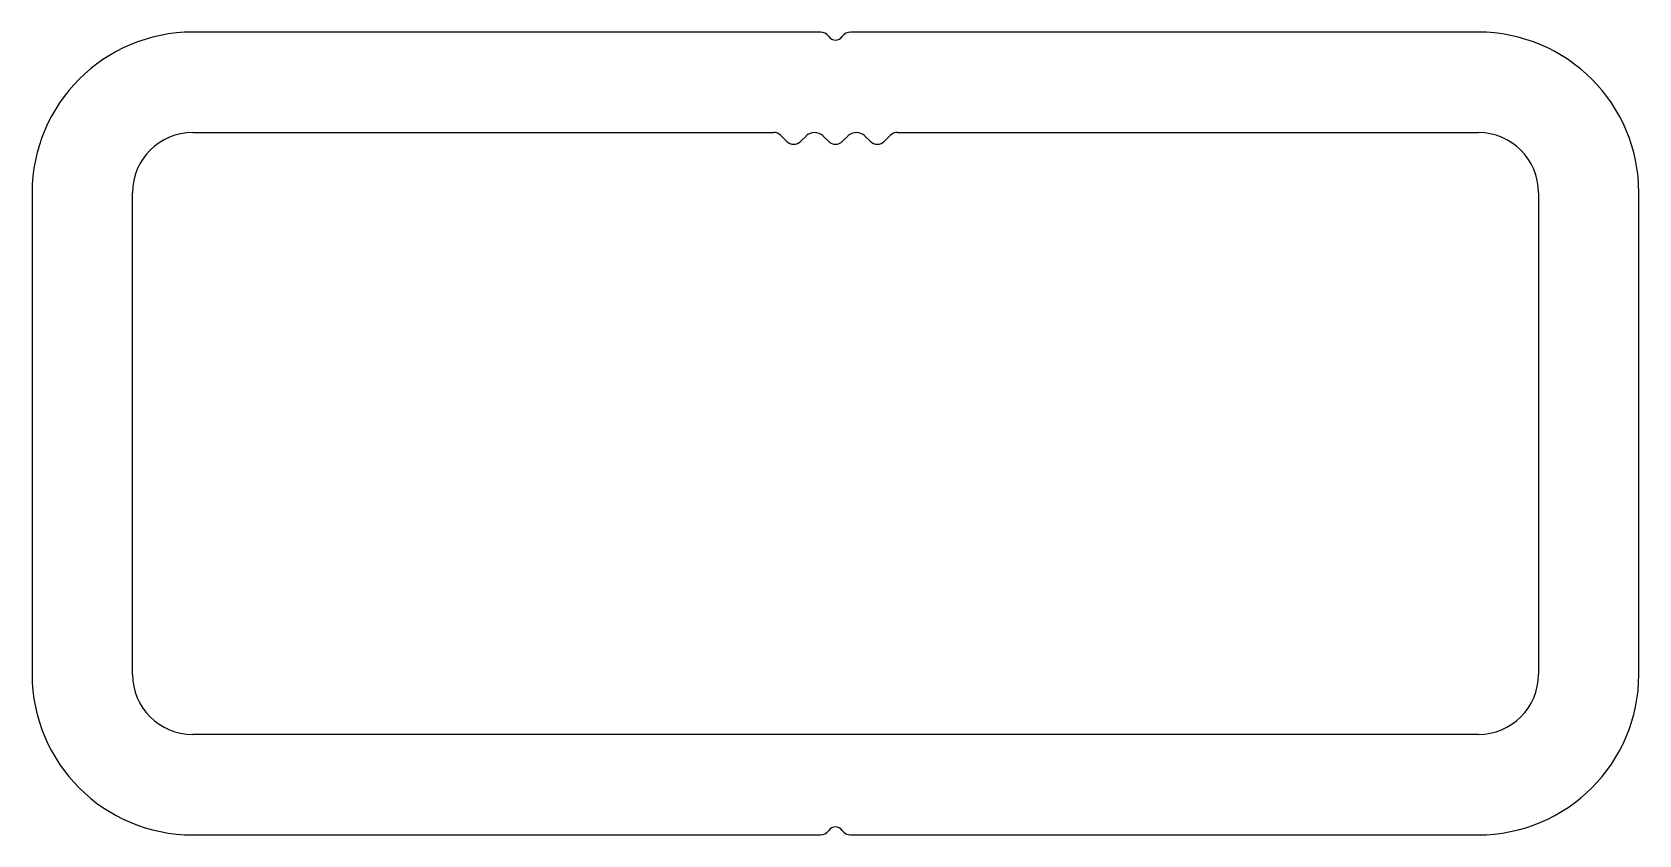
# Model space of a CAD drawing. Extents: x 2826.2 to 2866.2, y 1569.1 to 1589.1.
import ezdxf

# ---------------------------------------------------------------- set-up
doc = ezdxf.new("R2010")
doc.units = 0
doc.layers.get('0').update_dxf_attribs({"linetype": 'CONTINUOUS'})

msp = doc.modelspace()

# ---------------------------------------------------------------- linework, layer by layer
for p, q in [((2845.821, 1589.131), (2830.195, 1589.131)), ((2862.195, 1589.131), (2846.57, 1589.131)), ((2830.195, 1586.631), (2844.656, 1586.631)), ((2844.833, 1586.558), (2844.979, 1586.412)), ((2845.332, 1586.412), (2845.463, 1586.543)), ((2845.888, 1586.543), (2846.019, 1586.412)), ((2846.372, 1586.412), (2846.503, 1586.543)), ((2846.928, 1586.543), (2847.059, 1586.412)), ((2847.412, 1586.412), (2847.558, 1586.558)), ((2847.735, 1586.631), (2862.195, 1586.631)), ((2826.195, 1585.131), (2826.195, 1573.131)), ((2828.695, 1573.131), (2828.695, 1585.131)), ((2863.695, 1585.131), (2863.695, 1573.131)), ((2866.195, 1573.131), (2866.195, 1585.131)), ((2862.195, 1571.631), (2830.195, 1571.631)), ((2830.195, 1569.131), (2845.821, 1569.131)), ((2846.57, 1569.131), (2862.195, 1569.131))]:
    msp.add_line(p, q)
for centre, radius, start, end in [((2830.195, 1585.131), 4, 90, 180), ((2845.821, 1588.881), 0.25, 33.7511, 90.0035), ((2846.195, 1589.131), 0.2, 213.746, 326.2508), ((2846.57, 1588.881), 0.25, 90, 146.2524), ((2862.195, 1585.131), 4, 0, 90), ((2830.195, 1585.131), 1.5, 90, 180), ((2844.656, 1586.381), 0.25, 45, 90), ((2845.155, 1586.589), 0.25, 225, 315), ((2845.675, 1586.331), 0.3, 45, 135), ((2846.195, 1586.589), 0.25, 225, 315), ((2846.715, 1586.331), 0.3, 45, 135), ((2847.235, 1586.589), 0.25, 225, 315), ((2847.735, 1586.381), 0.25, 90, 135), ((2862.195, 1585.131), 1.5, 0, 90), ((2830.195, 1573.131), 4, 180, 270), ((2830.195, 1573.131), 1.5, 180, 270), ((2862.195, 1573.131), 1.5, 270, 360), ((2862.195, 1573.131), 4, 270, 360), ((2845.821, 1569.381), 0.25, 269.9965, 326.2489), ((2846.195, 1569.131), 0.2, 33.7492, 146.254), ((2846.57, 1569.381), 0.25, 213.7476, 270)]:
    msp.add_arc(centre, radius, start, end)

doc.saveas('drawing.dxf')
